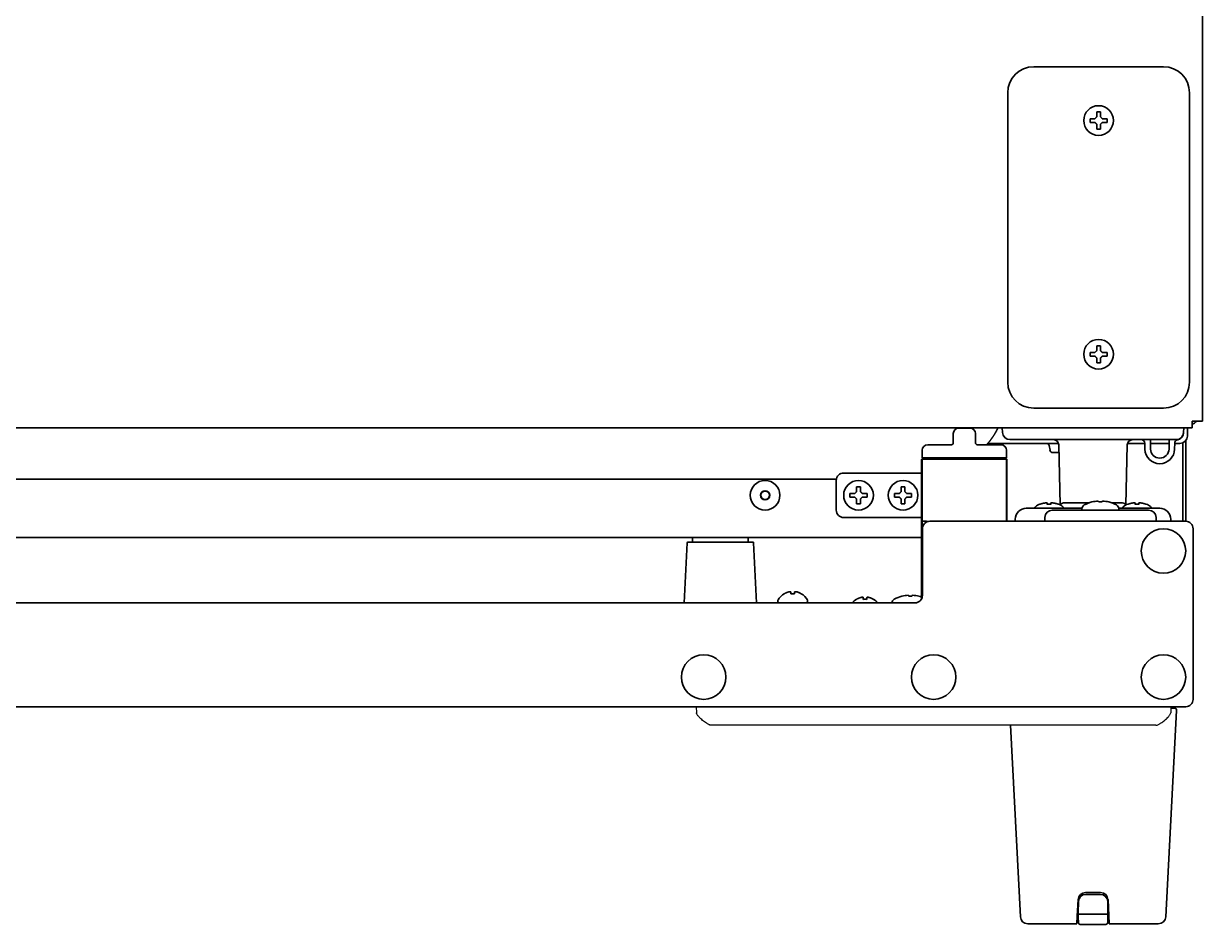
# Model space of a CAD drawing. Extents: x 6769 to 10051, y -94 to 2900.
# Drawn here: x 8754.1 to 9072.1, y 289.4 to 532.2 of the extents above; entities that cross this region are included whole.
import ezdxf

# ---------------------------------------------------------------- set-up
doc = ezdxf.new("R2010")
doc.units = 0
doc.header["$LTSCALE"] = 5
doc.layers.add('1', color=7, linetype='CONTINUOUS', true_color=0xffffff)
doc.layers.add('GEOM', color=7, linetype='CONTINUOUS')

msp = doc.modelspace()

# ---------------------------------------------------------------- linework, layer by layer
at = {"layer": '1', "color": 7, "linetype": 'Continuous', "lineweight": 35}
for p, q in [((9072.06, 425.02), (9072.06, 1018.93)), ((9026.56, 520.53), (9061.57, 520.53)), ((9019.56, 435.52), (9019.56, 513.53)), ((9068.56, 513.53), (9068.56, 435.52)), ((9041.76, 506.03), (9041.76, 506.53)), ((9041.76, 505.53), (9041.76, 506.03)), ((9046.36, 506.53), (9046.36, 506.03)), ((9046.36, 506.03), (9046.36, 505.53)), ((9041.76, 443.03), (9041.76, 443.53)), ((9041.76, 442.53), (9041.76, 443.03)), ((9046.36, 443.53), (9046.36, 443.03)), ((9046.36, 443.03), (9046.36, 442.53)), ((9061.57, 428.53), (9026.56, 428.53)), ((8585.57, 423.22), (9069.26, 423.22)), ((9009.36, 423.15), (9006.36, 423.15)), ((9018.14, 421.96), (9018.09, 423.22)), ((9067.04, 423.22), (9066.99, 421.96)), ((9068.01, 420.99), (9068.05, 423.22)), ((9069.26, 425.02), (9070.26, 425.02)), ((9069.26, 423.22), (9069.26, 425.02)), ((9072.06, 425.02), (9070.26, 425.02)), ((9004.86, 421.66), (9004.86, 419.15)), ((9010.86, 419.15), (9010.86, 421.66)), ((9025.13, 420.03), (9020.14, 420.03)), ((9060, 420.03), (9025.13, 420.03)), ((9058.02, 420.03), (9058.04, 419.03)), ((9064.99, 420.03), (9060, 420.03)), ((9063.09, 419.03), (9063.11, 420.03)), ((9067.56, 398.03), (9067.56, 419.76)), ((8996.49, 415.15), (8996.49, 417.16)), ((8997.99, 418.65), (9004.36, 418.65)), ((9011.36, 418.65), (9017.74, 418.65)), ((9019.12, 419.03), (9014.12, 419.03)), ((9033.25, 419.03), (9019.12, 419.03)), ((9019.24, 415.15), (9019.24, 417.16)), ((9030.73, 418.41), (9030.96, 417.15)), ((9033.42, 416.53), (9031.69, 416.53)), ((9033.26, 416.53), (9033.43, 416.35)), ((9033.33, 418.59), (9033.67, 402.46)), ((9051.45, 402.46), (9051.79, 418.59)), ((9056.54, 419.03), (9051.88, 419.03)), ((9056.56, 417.46), (9056.54, 419.04)), ((9061.01, 419.03), (9058.04, 419.03)), ((9058.06, 417.48), (9058.04, 419.03)), ((9063.09, 419.03), (9061.01, 419.03)), ((9063.09, 419.03), (9063.06, 417.48)), ((9064.59, 419.04), (9064.56, 417.46)), ((9066.01, 419.03), (9064.59, 419.03)), ((9066.76, 398.03), (9066.76, 419.17)), ((8996.31, 377.06), (8996.31, 414.53)), ((8996.44, 414.53), (8996.44, 377.33)), ((8996.49, 415.15), (8996.63, 415.15)), ((8998.13, 415.15), (8996.63, 415.15)), ((9018.94, 414.78), (8996.69, 414.78)), ((8996.81, 415.03), (9001.31, 415.03)), ((8998.13, 415.15), (9017.6, 415.15)), ((9013.9, 415.03), (9018.81, 415.03)), ((9019, 415.13), (9017.5, 415.13)), ((9017.51, 415.03), (9017.51, 415.13)), ((9019.1, 415.15), (9017.6, 415.15)), ((9019, 415.13), (9019.19, 415.13)), ((9019.1, 415.15), (9019.24, 415.15)), ((9019.19, 415.13), (9019.19, 415.15)), ((9019.19, 398.03), (9019.19, 414.53)), ((9019.31, 414.53), (9019.31, 398.03)), ((8996.31, 411.02), (8975.31, 411.02)), ((8633.56, 409.39), (8972.56, 409.39)), ((8972.56, 409.39), (8973.35, 409.39)), ((8973.31, 409.02), (8973.31, 401.02)), ((8977.01, 405.02), (8977.01, 405.52)), ((8977.01, 404.52), (8977.01, 405.02)), ((8981.61, 405.52), (8981.61, 405.02)), ((8981.61, 405.02), (8981.61, 404.52)), ((8989.01, 405.02), (8989.01, 405.52)), ((8989.01, 404.52), (8989.01, 405.02)), ((8993.61, 405.52), (8993.61, 405.02)), ((8993.61, 405.02), (8993.61, 404.52)), ((9024.57, 401.53), (9029.57, 401.53)), ((9028.22, 402.62), (9028.22, 402.64)), ((9029.57, 401.53), (9039.58, 401.53)), ((9031.58, 401.03), (9057.55, 401.03)), ((9033.22, 402.64), (9033.22, 402.62)), ((9034.96, 403.03), (9041.59, 403.03)), ((9039.56, 401.32), (9039.56, 401.03)), ((9042.26, 403.22), (9042.26, 403.23)), ((9046.86, 403.22), (9046.86, 403.23)), ((9047.54, 403.03), (9050.17, 403.03)), ((9049.55, 401.53), (9055.56, 401.53)), ((9049.56, 401.03), (9049.56, 401.32)), ((9051.91, 402.62), (9051.91, 402.64)), ((9055.56, 401.53), (9060.56, 401.53)), ((9056.91, 402.64), (9056.91, 402.62)), ((8975.31, 399.02), (8996.31, 399.02)), ((8996.72, 398.03), (8996.74, 398.03)), ((8996.74, 398.03), (8997.49, 398.03)), ((9067.56, 398.03), (8998.56, 398.03)), ((9021.56, 398.03), (9021.57, 398.57)), ((9029.56, 398.03), (9029.58, 399.06)), ((9059.55, 399.06), (9059.56, 398.03)), ((9063.56, 398.57), (9063.56, 398.03)), ((8996.56, 396.03), (8996.56, 378.03)), ((9069.56, 350.03), (9069.56, 396.03)), ((8609.82, 393.61), (8996.31, 393.61)), ((8933.1, 392.19), (8932.32, 376.03)), ((8950.78, 392.43), (8933.35, 392.43)), ((8934.56, 393.61), (8934.56, 392.43)), ((8949.56, 392.43), (8949.56, 393.61)), ((8951.81, 376.03), (8951.03, 392.19)), ((8959.26, 378.47), (8959.26, 378.5)), ((8963.86, 378.5), (8963.86, 378.47)), ((8611.56, 376.03), (8994.56, 376.03)), ((8957.56, 376.63), (8957.56, 376.43)), ((8965.56, 376.43), (8965.56, 376.63)), ((8978.76, 376.97), (8978.76, 377)), ((8983.36, 377), (8983.36, 376.97)), ((8991.01, 377.82), (8991.01, 377.83)), ((8995.61, 377.82), (8995.61, 377.83)), ((8538.56, 348.03), (9067.56, 348.03)), ((9062.16, 291.42), (9065.08, 347)), ((9063.58, 347.63), (9064.58, 347.63)), ((9020.26, 343.03), (9022.97, 291.42)), ((9038.3, 291.64), (9038.53, 296.08)), ((9044.6, 297.98), (9040.52, 297.98)), ((9044.51, 297.48), (9040.62, 297.48)), ((9046.94, 289.53), (9046.6, 296.08)), ((9038.62, 295.51), (9038.56, 292.48)), ((9046.56, 292.48), (9046.51, 295.51)), ((9030.31, 289.53), (9024.96, 289.53)), ((9038.18, 289.53), (9030.31, 289.53)), ((9038.18, 289.53), (9038.3, 291.64)), ((9038.56, 292.46), (9038.56, 292.48)), ((9038.57, 292.43), (9038.56, 292.38)), ((9038.56, 292.36), (9038.56, 292.38)), ((9038.56, 292.36), (9038.58, 291.24)), ((9038.58, 291.24), (9038.61, 289.87)), ((9046.06, 292.13), (9039.06, 292.13)), ((9039.11, 289.38), (9046.02, 289.38)), ((9046.54, 291.24), (9046.52, 289.87)), ((9046.56, 292.36), (9046.54, 291.24)), ((9046.56, 292.48), (9046.56, 292.46)), ((9046.56, 292.38), (9046.56, 292.43)), ((9046.56, 292.38), (9046.56, 292.36)), ((9054.82, 289.53), (9046.94, 289.53)), ((9060.17, 289.53), (9054.82, 289.53))]:
    msp.add_line(p, q, dxfattribs=at)
for centre, radius in [((9044.06, 506.03), 4), ((9044.06, 443.03), 4), ((8954.11, 405.02), 4), ((8979.31, 405.02), 4), ((8991.31, 405.02), 4), ((8954.11, 405.02), 1.25), ((8954.11, 405.02), 1.15), ((9061.56, 390.03), 6), ((8937.56, 356.03), 6), ((8999.56, 356.03), 6), ((9061.56, 356.03), 6)]:
    msp.add_circle(centre, radius, dxfattribs=at)
for centre, radius, start, end in [((9068.76, 425.83), 1, 300.0012, 306.6343), ((9068.76, 425.83), 1.8, 286.1284, 333.5232), ((9020.14, 422.03), 2, 182, 270), ((9031.84, 418.53), 1.5, 2.5, 90), ((9053.29, 418.53), 1.5, 90, 177.5), ((9055.54, 419.03), 1, 1, 90), ((9065.59, 419.03), 1, 101.5393, 179), ((9064.99, 422.03), 2, 270, 358), ((9064.99, 421.97), 2, 281.5393, 358), ((9066.01, 421.03), 2, 270, 359), ((9029.99, 418.28), 0.75, 10, 90), ((9031.69, 417.28), 0.75, 190, 270), ((9060.56, 417.53), 4, 181, 359), ((9060.56, 417.53), 2.5, 181, 359), ((8975.31, 409.02), 2, 90, 180), ((8975.31, 401.02), 2, 180, 270), ((9024.57, 398.53), 3, 90, 179.25), ((9028.22, 401.02), 1.5, 114.7199, 160.3661), ((9030.52, 396.03), 7, 109.1821, 114.7199), ((9031.58, 399.03), 2, 90, 179), ((9030.72, 395.46), 7.18, 86.0067, 93.9933), ((9030.92, 396.03), 7, 65.2801, 70.8179), ((9034.96, 401.53), 1.5, 90, 143.1881), ((9033.22, 401.02), 1.5, 19.6339, 65.2801), ((9040.81, 401.32), 1.25, 118.6021, 180), ((9044.56, 394.44), 9.08, 104.6676, 118.6021), ((9044.56, 394.44), 8.79, 87.391, 92.609), ((9044.56, 394.44), 9.08, 61.3979, 75.3324), ((9048.31, 401.32), 1.25, 0, 61.3979), ((9050.17, 401.53), 1.5, 36.8119, 90), ((9051.91, 401.02), 1.5, 114.7199, 160.3661), ((9054.21, 396.03), 7, 109.1821, 114.7199), ((9054.41, 395.46), 7.18, 86.0067, 93.9933), ((9054.61, 396.03), 7, 65.2801, 70.8179), ((9056.91, 401.02), 1.5, 19.6339, 65.2801), ((9057.55, 399.03), 2, 1, 90), ((9060.56, 398.53), 3, 0.75, 90), ((8998.56, 396.03), 2, 90, 180), ((9067.56, 396.03), 2, 0, 90), ((8933.35, 392.18), 0.25, 90, 177.5), ((8950.78, 392.18), 0.25, 2.5, 90), ((8961.76, 374.41), 4.8, 121.3727, 149.6988), ((8961.37, 374.41), 4.8, 30.3012, 58.6273), ((8957.96, 376.63), 0.4, 149.6988, 180), ((8957.96, 376.43), 0.4, 180, 270), ((8965.16, 376.43), 0.4, 270, 0), ((8965.16, 376.63), 0.4, 0, 30.3012), ((8981.26, 372.91), 4.8, 121.3727, 139.4581), ((8980.87, 372.91), 4.8, 40.5419, 58.6273), ((8989.56, 375.92), 1.25, 118.6021, 175.1381), ((8993.31, 369.04), 9.08, 104.6676, 118.6021), ((8993.31, 369.04), 8.79, 87.391, 92.609), ((8994.56, 378.03), 2, 270, 0), ((8993.31, 369.04), 9.08, 70.7144, 75.3324), ((9067.56, 350.03), 2, 270, 0), ((9064.58, 347.13), 0.5, 357, 90), ((9064.58, 347.03), 0.5, 357, 5.2976), ((9040.52, 295.98), 2, 90, 177), ((9040.62, 295.48), 2, 90, 179), ((9044.51, 295.48), 2, 1, 90), ((9044.6, 295.98), 2, 3, 90), ((9024.96, 291.53), 2, 183, 270), ((9039.11, 289.88), 0.5, 181, 270), ((9046.02, 289.88), 0.5, 270, 359), ((9060.17, 291.53), 2, 270, 357)]:
    msp.add_arc(centre, radius, start, end, dxfattribs=at)
for centre, major_axis, ratio, start_param, end_param in [((9026.57, 513.52), (-4.96, 4.96), 0.998783, 5.498396, 7.067974), ((9061.56, 513.52), (4.96, 4.96), 0.998783, 5.498396, 7.067974), ((9026.57, 435.53), (-4.96, -4.96), 0.998783, 5.498396, 7.067974), ((9061.56, 435.53), (4.96, -4.96), 0.998783, 5.498396, 7.067974), ((9006.36, 421.65), (1.06, -1.06), 0.999848, 2.35629, 3.926896), ((9009.36, 421.65), (-1.06, -1.06), 0.999848, 2.35629, 3.926896), ((8997.99, 417.15), (1.06, -1.06), 0.999848, 2.35629, 3.926896), ((9004.36, 419.15), (0.354, -0.354), 0.999848, 5.497882, 7.068488), ((9011.36, 419.15), (-0.354, -0.354), 0.999848, 5.497882, 7.068488), ((9017.74, 417.15), (-1.06, -1.06), 0.999848, 2.35629, 3.926896), ((8996.81, 414.53), (-0.354, 0.354), 0.999924, 5.497825, 7.068545), ((8996.69, 414.53), (0.177, -0.177), 0.999695, 2.356347, 3.926839), ((9018.81, 414.53), (-0.354, -0.354), 0.999924, 2.356233, 3.926953), ((9018.94, 414.53), (0.177, 0.177), 0.999695, 5.497939, 7.068431), ((9044.49, 394.44), (0, -9.06), 0.993151, 3.199666, 3.391172), ((9043.9, 394.44), (0, -9.06), 0.116841, 2.892014, 3.083519), ((9045.23, 394.44), (0, 9.06), 0.116841, 0.058074, 0.249579), ((9044.64, 394.44), (0, 9.06), 0.993151, 6.033606, 6.225112), ((8993.24, 369.04), (0, -9.06), 0.993151, 3.199666, 3.391172), ((8992.65, 369.04), (0, -9.06), 0.116841, 2.892014, 3.083519), ((8993.98, 369.04), (0, 9.06), 0.116841, 0.058074, 0.249579), ((8993.39, 369.04), (0, 9.06), 0.993151, 6.033606, 6.225112)]:
    msp.add_ellipse(centre, major_axis=major_axis, ratio=ratio, start_param=start_param, end_param=end_param, dxfattribs=at)
for points, knots in [([(9041.76, 506.53), (9041.97, 506.53), (9042.18, 506.53), (9042.5, 506.53), (9042.61, 506.53), (9042.84, 506.53), (9042.95, 506.53), (9043.06, 506.53)], [0, 0, 0, 0, 0.5, 0.5, 0.75, 0.75, 1, 1, 1, 1]), ([(9044.56, 508.33), (9044.56, 508.12), (9044.56, 507.91), (9044.56, 507.59), (9044.56, 507.48), (9044.56, 507.25), (9044.56, 507.14), (9044.56, 507.03)], [0, 0, 0, 0, 0.5, 0.5, 0.75, 0.75, 1, 1, 1, 1]), ([(9046.36, 505.53), (9046.16, 505.53), (9045.95, 505.53), (9045.63, 505.53), (9045.52, 505.53), (9045.29, 505.53), (9045.18, 505.53), (9045.06, 505.53)], [0, 0, 0, 0, 0.5, 0.5, 0.75, 0.75, 1, 1, 1, 1]), ([(9043.56, 503.73), (9043.56, 503.93), (9043.56, 504.14), (9043.56, 504.46), (9043.56, 504.57), (9043.56, 504.8), (9043.56, 504.91), (9043.56, 505.03)], [0, 0, 0, 0, 0.5, 0.5, 0.75, 0.75, 1, 1, 1, 1]), ([(9044.56, 445.33), (9044.56, 445.12), (9044.56, 444.91), (9044.56, 444.59), (9044.56, 444.48), (9044.56, 444.25), (9044.56, 444.14), (9044.56, 444.03)], [0, 0, 0, 0, 0.5, 0.5, 0.75, 0.75, 1, 1, 1, 1]), ([(9041.76, 443.53), (9041.97, 443.53), (9042.18, 443.53), (9042.5, 443.53), (9042.61, 443.53), (9042.84, 443.53), (9042.95, 443.53), (9043.06, 443.53)], [0, 0, 0, 0, 0.5, 0.5, 0.75, 0.75, 1, 1, 1, 1]), ([(9043.56, 440.73), (9043.56, 440.93), (9043.56, 441.14), (9043.56, 441.46), (9043.56, 441.57), (9043.56, 441.8), (9043.56, 441.91), (9043.56, 442.03)], [0, 0, 0, 0, 0.5, 0.5, 0.75, 0.75, 1, 1, 1, 1]), ([(9046.36, 442.53), (9046.16, 442.53), (9045.95, 442.53), (9045.63, 442.53), (9045.52, 442.53), (9045.29, 442.53), (9045.18, 442.53), (9045.06, 442.53)], [0, 0, 0, 0, 0.5, 0.5, 0.75, 0.75, 1, 1, 1, 1]), ([(8979.81, 407.32), (8979.81, 407.12), (8979.81, 406.91), (8979.81, 406.58), (8979.81, 406.47), (8979.81, 406.25), (8979.81, 406.13), (8979.81, 406.02)], [0, 0, 0, 0, 0.5, 0.5, 0.75, 0.75, 1, 1, 1, 1]), ([(8991.81, 407.32), (8991.81, 407.12), (8991.81, 406.91), (8991.81, 406.58), (8991.81, 406.47), (8991.81, 406.25), (8991.81, 406.13), (8991.81, 406.02)], [0, 0, 0, 0, 0.5, 0.5, 0.75, 0.75, 1, 1, 1, 1]), ([(8977.01, 405.52), (8977.22, 405.52), (8977.43, 405.52), (8977.75, 405.52), (8977.86, 405.52), (8978.09, 405.52), (8978.2, 405.52), (8978.31, 405.52)], [0, 0, 0, 0, 0.5, 0.5, 0.75, 0.75, 1, 1, 1, 1]), ([(8978.81, 402.72), (8978.81, 402.92), (8978.81, 403.13), (8978.81, 403.46), (8978.81, 403.57), (8978.81, 403.79), (8978.81, 403.9), (8978.81, 404.02)], [0, 0, 0, 0, 0.5, 0.5, 0.75, 0.75, 1, 1, 1, 1]), ([(8981.61, 404.52), (8981.41, 404.52), (8981.2, 404.52), (8980.88, 404.52), (8980.77, 404.52), (8980.54, 404.52), (8980.43, 404.52), (8980.31, 404.52)], [0, 0, 0, 0, 0.5, 0.5, 0.75, 0.75, 1, 1, 1, 1]), ([(8989.01, 405.52), (8989.22, 405.52), (8989.43, 405.52), (8989.75, 405.52), (8989.86, 405.52), (8990.09, 405.52), (8990.2, 405.52), (8990.31, 405.52)], [0, 0, 0, 0, 0.5, 0.5, 0.75, 0.75, 1, 1, 1, 1]), ([(8990.81, 402.72), (8990.81, 402.92), (8990.81, 403.13), (8990.81, 403.46), (8990.81, 403.57), (8990.81, 403.79), (8990.81, 403.9), (8990.81, 404.02)], [0, 0, 0, 0, 0.5, 0.5, 0.75, 0.75, 1, 1, 1, 1]), ([(8993.61, 404.52), (8993.41, 404.52), (8993.2, 404.52), (8992.88, 404.52), (8992.77, 404.52), (8992.54, 404.52), (8992.43, 404.52), (8992.31, 404.52)], [0, 0, 0, 0, 0.5, 0.5, 0.75, 0.75, 1, 1, 1, 1]), ([(8997.49, 398.03), (8997.54, 398.03), (8997.64, 398.02), (8997.81, 397.98), (8997.95, 397.95), (8998.02, 397.92), (8998.03, 397.92)], [0, 0, 0, 0, 0.32263, 0.645259, 0.967889, 1, 1, 1, 1]), ([(8961.06, 378.47), (8961.06, 378.6), (8961.06, 378.7), (8961.06, 378.84), (8961.06, 378.88), (8961.06, 378.96), (8961.06, 378.99), (8961.06, 379.02)], [0, 0, 0, 0, 0.5, 0.5, 0.75, 0.75, 1, 1, 1, 1]), ([(8963.86, 378.47), (8963.66, 378.6), (8963.45, 378.7), (8963.13, 378.84), (8963.02, 378.88), (8962.79, 378.96), (8962.68, 378.99), (8962.56, 379.02)], [0, 0, 0, 0, 0.5, 0.5, 0.75, 0.75, 1, 1, 1, 1]), ([(8980.56, 376.97), (8980.56, 377.1), (8980.56, 377.2), (8980.56, 377.34), (8980.56, 377.38), (8980.56, 377.46), (8980.56, 377.49), (8980.56, 377.52)], [0, 0, 0, 0, 0.5, 0.5, 0.75, 0.75, 1, 1, 1, 1]), ([(8983.36, 376.97), (8983.16, 377.1), (8982.95, 377.2), (8982.63, 377.34), (8982.52, 377.38), (8982.29, 377.46), (8982.18, 377.49), (8982.06, 377.52)], [0, 0, 0, 0, 0.5, 0.5, 0.75, 0.75, 1, 1, 1, 1]), ([(9038.56, 292.46), (9038.56, 292.44), (9038.57, 292.43), (9038.57, 292.41), (9038.57, 292.4), (9038.57, 292.39), (9038.57, 292.39), (9038.57, 292.38), (9038.58, 292.37), (9038.58, 292.37)], [0, 0, 0, 0, 0.381098, 0.381098, 0.571646, 0.571646, 0.762195, 0.762195, 1, 1, 1, 1]), ([(9038.56, 292.36), (9038.56, 292.34), (9038.57, 292.33), (9038.57, 292.31), (9038.57, 292.3), (9038.57, 292.29), (9038.57, 292.29), (9038.57, 292.27), (9038.58, 292.26), (9038.59, 292.25), (9038.59, 292.24), (9038.61, 292.22), (9038.62, 292.22), (9038.65, 292.2), (9038.66, 292.2), (9038.68, 292.19), (9038.69, 292.19), (9038.72, 292.18), (9038.75, 292.17), (9038.79, 292.17), (9038.81, 292.16), (9038.84, 292.16), (9038.87, 292.15), (9038.9, 292.15), (9038.93, 292.14), (9038.95, 292.14), (9039, 292.14), (9039.03, 292.13), (9039.06, 292.13)], [0, 0, 0, 0, 0.0625, 0.0625, 0.09375, 0.09375, 0.125, 0.125, 0.1875, 0.1875, 0.25, 0.25, 0.375, 0.375, 0.4375, 0.4375, 0.5, 0.5, 0.625, 0.625, 0.6875, 0.6875, 0.75, 0.8125, 0.8125, 0.875, 0.875, 1, 1, 1, 1]), ([(9046.56, 292.36), (9046.56, 292.34), (9046.56, 292.33), (9046.56, 292.31), (9046.56, 292.3), (9046.56, 292.29), (9046.56, 292.29), (9046.55, 292.27), (9046.55, 292.26), (9046.54, 292.25), (9046.54, 292.24), (9046.52, 292.22), (9046.51, 292.22), (9046.48, 292.2), (9046.47, 292.2), (9046.45, 292.19), (9046.44, 292.19), (9046.4, 292.18), (9046.38, 292.17), (9046.34, 292.17), (9046.32, 292.16), (9046.29, 292.16), (9046.26, 292.15), (9046.23, 292.15), (9046.2, 292.14), (9046.18, 292.14), (9046.15, 292.14), (9046.13, 292.14), (9046.1, 292.13), (9046.08, 292.13), (9046.06, 292.13)], [0, 0, 0, 0, 0.0625, 0.0625, 0.09375, 0.09375, 0.125, 0.125, 0.1875, 0.1875, 0.25, 0.25, 0.375, 0.375, 0.4375, 0.4375, 0.5, 0.5, 0.625, 0.625, 0.6875, 0.6875, 0.75, 0.8125, 0.8125, 0.875, 0.875, 0.9375, 0.9375, 1, 1, 1, 1])]:
    msp.add_open_spline(points, degree=3, knots=knots, dxfattribs=at)
for points in [[(9043.06, 505.53), (9043.01, 505.53), (9042.9, 505.53), (9042.74, 505.53), (9042.58, 505.53), (9042.43, 505.53), (9042.27, 505.53), (9042.12, 505.53), (9041.95, 505.53), (9041.83, 505.53), (9041.76, 505.53)], [(9043.06, 506.53), (9043.09, 506.55), (9043.14, 506.6), (9043.21, 506.67), (9043.28, 506.74), (9043.35, 506.81), (9043.42, 506.88), (9043.49, 506.95), (9043.54, 507), (9043.56, 507.03)], [(9043.56, 505.03), (9043.54, 505.05), (9043.49, 505.1), (9043.41, 505.18), (9043.34, 505.25), (9043.27, 505.32), (9043.2, 505.39), (9043.13, 505.46), (9043.09, 505.5), (9043.06, 505.53)], [(9043.56, 507.03), (9043.56, 507.08), (9043.56, 507.19), (9043.56, 507.35), (9043.56, 507.51), (9043.56, 507.66), (9043.56, 507.82), (9043.56, 507.97), (9043.56, 508.14), (9043.56, 508.26), (9043.56, 508.33)], [(9043.56, 508.33), (9043.73, 508.33), (9044.06, 508.33), (9044.4, 508.33), (9044.56, 508.33)], [(9044.56, 507.03), (9044.59, 507), (9044.64, 506.95), (9044.72, 506.88), (9044.79, 506.8), (9044.86, 506.73), (9044.93, 506.66), (9045, 506.6), (9045.04, 506.55), (9045.06, 506.53)], [(9045.06, 505.53), (9045.04, 505.5), (9044.99, 505.45), (9044.92, 505.38), (9044.85, 505.31), (9044.78, 505.24), (9044.71, 505.17), (9044.64, 505.1), (9044.59, 505.05), (9044.56, 505.03)], [(9045.06, 506.53), (9045.12, 506.53), (9045.23, 506.53), (9045.39, 506.53), (9045.55, 506.53), (9045.7, 506.53), (9045.85, 506.53), (9046.01, 506.53), (9046.18, 506.53), (9046.3, 506.53), (9046.36, 506.53)], [(9044.56, 503.73), (9044.4, 503.73), (9044.06, 503.73), (9043.73, 503.73), (9043.56, 503.73)], [(9044.56, 505.03), (9044.56, 504.97), (9044.56, 504.86), (9044.56, 504.7), (9044.56, 504.54), (9044.56, 504.39), (9044.56, 504.24), (9044.56, 504.08), (9044.56, 503.91), (9044.56, 503.79), (9044.56, 503.73)], [(9043.56, 445.33), (9043.73, 445.33), (9044.06, 445.33), (9044.4, 445.33), (9044.56, 445.33)], [(9043.56, 444.03), (9043.56, 444.08), (9043.56, 444.19), (9043.56, 444.35), (9043.56, 444.51), (9043.56, 444.66), (9043.56, 444.82), (9043.56, 444.97), (9043.56, 445.14), (9043.56, 445.26), (9043.56, 445.33)], [(9043.06, 442.53), (9043.01, 442.53), (9042.9, 442.53), (9042.74, 442.53), (9042.58, 442.53), (9042.43, 442.53), (9042.27, 442.53), (9042.12, 442.53), (9041.95, 442.53), (9041.83, 442.53), (9041.76, 442.53)], [(9043.06, 443.53), (9043.09, 443.55), (9043.14, 443.6), (9043.21, 443.67), (9043.28, 443.74), (9043.35, 443.81), (9043.42, 443.88), (9043.49, 443.95), (9043.54, 444), (9043.56, 444.03)], [(9043.56, 442.03), (9043.54, 442.05), (9043.49, 442.1), (9043.41, 442.18), (9043.34, 442.25), (9043.27, 442.32), (9043.2, 442.39), (9043.13, 442.46), (9043.09, 442.5), (9043.06, 442.53)], [(9044.56, 444.03), (9044.59, 444), (9044.64, 443.95), (9044.72, 443.88), (9044.79, 443.8), (9044.86, 443.73), (9044.93, 443.66), (9045, 443.6), (9045.04, 443.55), (9045.06, 443.53)], [(9045.06, 442.53), (9045.04, 442.5), (9044.99, 442.45), (9044.92, 442.38), (9044.85, 442.31), (9044.78, 442.24), (9044.71, 442.17), (9044.64, 442.1), (9044.59, 442.05), (9044.56, 442.03)], [(9044.56, 442.03), (9044.56, 441.97), (9044.56, 441.86), (9044.56, 441.7), (9044.56, 441.54), (9044.56, 441.39), (9044.56, 441.24), (9044.56, 441.08), (9044.56, 440.91), (9044.56, 440.79), (9044.56, 440.73)], [(9045.06, 443.53), (9045.12, 443.53), (9045.23, 443.53), (9045.39, 443.53), (9045.55, 443.53), (9045.7, 443.53), (9045.85, 443.53), (9046.01, 443.53), (9046.18, 443.53), (9046.3, 443.53), (9046.36, 443.53)], [(9044.56, 440.73), (9044.4, 440.73), (9044.06, 440.73), (9043.73, 440.73), (9043.56, 440.73)], [(8978.81, 406.02), (8978.81, 406.07), (8978.81, 406.18), (8978.81, 406.34), (8978.81, 406.5), (8978.81, 406.66), (8978.81, 406.81), (8978.81, 406.96), (8978.81, 407.13), (8978.81, 407.25), (8978.81, 407.32)], [(8978.81, 407.32), (8978.98, 407.32), (8979.31, 407.32), (8979.65, 407.32), (8979.81, 407.32)], [(8990.81, 406.02), (8990.81, 406.07), (8990.81, 406.18), (8990.81, 406.34), (8990.81, 406.5), (8990.81, 406.66), (8990.81, 406.81), (8990.81, 406.96), (8990.81, 407.13), (8990.81, 407.25), (8990.81, 407.32)], [(8990.81, 407.32), (8990.98, 407.32), (8991.31, 407.32), (8991.65, 407.32), (8991.81, 407.32)], [(8978.31, 404.52), (8978.26, 404.52), (8978.15, 404.52), (8977.99, 404.52), (8977.83, 404.52), (8977.68, 404.52), (8977.52, 404.52), (8977.37, 404.52), (8977.2, 404.52), (8977.08, 404.52), (8977.01, 404.52)], [(8978.31, 405.52), (8978.34, 405.54), (8978.39, 405.59), (8978.46, 405.66), (8978.53, 405.73), (8978.6, 405.8), (8978.67, 405.88), (8978.74, 405.95), (8978.79, 405.99), (8978.81, 406.02)], [(8978.81, 404.02), (8978.79, 404.04), (8978.74, 404.1), (8978.66, 404.17), (8978.59, 404.24), (8978.52, 404.31), (8978.45, 404.38), (8978.38, 404.45), (8978.34, 404.5), (8978.31, 404.52)], [(8979.81, 406.02), (8979.84, 405.99), (8979.89, 405.94), (8979.97, 405.87), (8980.04, 405.8), (8980.11, 405.73), (8980.18, 405.66), (8980.25, 405.59), (8980.29, 405.54), (8980.31, 405.52)], [(8980.31, 404.52), (8980.29, 404.49), (8980.24, 404.45), (8980.17, 404.38), (8980.1, 404.3), (8980.03, 404.23), (8979.96, 404.16), (8979.89, 404.09), (8979.84, 404.04), (8979.81, 404.02)], [(8979.81, 404.02), (8979.81, 403.96), (8979.81, 403.86), (8979.81, 403.69), (8979.81, 403.54), (8979.81, 403.38), (8979.81, 403.23), (8979.81, 403.07), (8979.81, 402.91), (8979.81, 402.78), (8979.81, 402.72)], [(8980.31, 405.52), (8980.37, 405.52), (8980.48, 405.52), (8980.64, 405.52), (8980.8, 405.52), (8980.95, 405.52), (8981.1, 405.52), (8981.26, 405.52), (8981.43, 405.52), (8981.55, 405.52), (8981.61, 405.52)], [(8990.31, 404.52), (8990.26, 404.52), (8990.15, 404.52), (8989.99, 404.52), (8989.83, 404.52), (8989.68, 404.52), (8989.52, 404.52), (8989.37, 404.52), (8989.2, 404.52), (8989.08, 404.52), (8989.01, 404.52)], [(8990.31, 405.52), (8990.34, 405.54), (8990.39, 405.59), (8990.46, 405.66), (8990.53, 405.73), (8990.6, 405.8), (8990.67, 405.88), (8990.74, 405.95), (8990.79, 405.99), (8990.81, 406.02)], [(8990.81, 404.02), (8990.79, 404.04), (8990.74, 404.1), (8990.66, 404.17), (8990.59, 404.24), (8990.52, 404.31), (8990.45, 404.38), (8990.38, 404.45), (8990.34, 404.5), (8990.31, 404.52)], [(8991.81, 406.02), (8991.84, 405.99), (8991.89, 405.94), (8991.97, 405.87), (8992.04, 405.8), (8992.11, 405.73), (8992.18, 405.66), (8992.25, 405.59), (8992.29, 405.54), (8992.31, 405.52)], [(8992.31, 404.52), (8992.29, 404.49), (8992.24, 404.45), (8992.17, 404.38), (8992.1, 404.3), (8992.03, 404.23), (8991.96, 404.16), (8991.89, 404.09), (8991.84, 404.04), (8991.81, 404.02)], [(8991.81, 404.02), (8991.81, 403.96), (8991.81, 403.86), (8991.81, 403.69), (8991.81, 403.54), (8991.81, 403.38), (8991.81, 403.23), (8991.81, 403.07), (8991.81, 402.91), (8991.81, 402.78), (8991.81, 402.72)], [(8992.31, 405.52), (8992.37, 405.52), (8992.48, 405.52), (8992.64, 405.52), (8992.8, 405.52), (8992.95, 405.52), (8993.1, 405.52), (8993.26, 405.52), (8993.43, 405.52), (8993.55, 405.52), (8993.61, 405.52)], [(8979.81, 402.72), (8979.65, 402.72), (8979.31, 402.72), (8978.98, 402.72), (8978.81, 402.72)], [(8991.81, 402.72), (8991.65, 402.72), (8991.31, 402.72), (8990.98, 402.72), (8990.81, 402.72)], [(9029.72, 402.97), (9029.66, 402.96), (9029.53, 402.94), (9029.33, 402.91), (9029.14, 402.87), (9028.95, 402.83), (9028.77, 402.79), (9028.58, 402.74), (9028.4, 402.68), (9028.28, 402.64), (9028.22, 402.62)], [(9030.22, 402.97), (9030.19, 402.97), (9030.14, 402.97), (9030.07, 402.97), (9030, 402.97), (9029.93, 402.97), (9029.86, 402.97), (9029.79, 402.97), (9029.74, 402.97), (9029.72, 402.97)], [(9030.22, 402.62), (9030.22, 402.64), (9030.22, 402.68), (9030.22, 402.74), (9030.22, 402.79), (9030.22, 402.83), (9030.22, 402.87), (9030.22, 402.91), (9030.22, 402.94), (9030.22, 402.96), (9030.22, 402.97)], [(9030.22, 402.52), (9030.22, 402.54), (9030.22, 402.58), (9030.22, 402.64), (9030.22, 402.69), (9030.22, 402.73), (9030.22, 402.77), (9030.22, 402.81), (9030.22, 402.84), (9030.22, 402.86), (9030.22, 402.87)], [(9031.72, 402.97), (9031.7, 402.97), (9031.65, 402.97), (9031.58, 402.97), (9031.51, 402.97), (9031.44, 402.97), (9031.37, 402.97), (9031.29, 402.97), (9031.24, 402.97), (9031.22, 402.97)], [(9031.22, 402.97), (9031.22, 402.96), (9031.22, 402.94), (9031.22, 402.91), (9031.22, 402.87), (9031.22, 402.83), (9031.22, 402.79), (9031.22, 402.74), (9031.22, 402.68), (9031.22, 402.64), (9031.22, 402.62)], [(9031.22, 402.87), (9031.22, 402.86), (9031.22, 402.84), (9031.22, 402.81), (9031.22, 402.77), (9031.22, 402.73), (9031.22, 402.69), (9031.22, 402.64), (9031.22, 402.58), (9031.22, 402.54), (9031.22, 402.52)], [(9033.22, 402.62), (9033.16, 402.64), (9033.04, 402.68), (9032.86, 402.74), (9032.67, 402.79), (9032.49, 402.83), (9032.3, 402.87), (9032.11, 402.91), (9031.91, 402.94), (9031.78, 402.96), (9031.72, 402.97)], [(9053.41, 402.97), (9053.34, 402.96), (9053.22, 402.94), (9053.02, 402.91), (9052.83, 402.87), (9052.64, 402.83), (9052.46, 402.79), (9052.27, 402.74), (9052.09, 402.68), (9051.97, 402.64), (9051.91, 402.62)], [(9053.91, 402.97), (9053.88, 402.97), (9053.83, 402.97), (9053.76, 402.97), (9053.68, 402.97), (9053.62, 402.97), (9053.55, 402.97), (9053.48, 402.97), (9053.43, 402.97), (9053.41, 402.97)], [(9053.91, 402.62), (9053.91, 402.64), (9053.91, 402.68), (9053.91, 402.74), (9053.91, 402.79), (9053.91, 402.83), (9053.91, 402.87), (9053.91, 402.91), (9053.91, 402.94), (9053.91, 402.96), (9053.91, 402.97)], [(9053.91, 402.52), (9053.91, 402.54), (9053.91, 402.58), (9053.91, 402.64), (9053.91, 402.69), (9053.91, 402.73), (9053.91, 402.77), (9053.91, 402.81), (9053.91, 402.84), (9053.91, 402.86), (9053.91, 402.87)], [(9055.41, 402.97), (9055.38, 402.97), (9055.34, 402.97), (9055.27, 402.97), (9055.2, 402.97), (9055.12, 402.97), (9055.05, 402.97), (9054.98, 402.97), (9054.93, 402.97), (9054.91, 402.97)], [(9054.91, 402.97), (9054.91, 402.96), (9054.91, 402.94), (9054.91, 402.91), (9054.91, 402.87), (9054.91, 402.83), (9054.91, 402.79), (9054.91, 402.74), (9054.91, 402.68), (9054.91, 402.64), (9054.91, 402.62)], [(9054.91, 402.87), (9054.91, 402.86), (9054.91, 402.84), (9054.91, 402.81), (9054.91, 402.77), (9054.91, 402.73), (9054.91, 402.69), (9054.91, 402.64), (9054.91, 402.58), (9054.91, 402.54), (9054.91, 402.52)], [(9056.91, 402.62), (9056.85, 402.64), (9056.73, 402.68), (9056.54, 402.74), (9056.36, 402.79), (9056.17, 402.83), (9055.99, 402.87), (9055.79, 402.91), (9055.6, 402.94), (9055.47, 402.96), (9055.41, 402.97)], [(8996.46, 397.78), (8996.46, 397.8), (8996.47, 397.86), (8996.51, 397.93), (8996.57, 397.98), (8996.64, 398.02), (8996.7, 398.03), (8996.72, 398.03)], [(8960.56, 379.02), (8960.51, 379.01), (8960.4, 378.98), (8960.24, 378.93), (8960.08, 378.87), (8959.93, 378.81), (8959.77, 378.74), (8959.62, 378.67), (8959.45, 378.58), (8959.33, 378.51), (8959.26, 378.47)], [(8961.06, 379.02), (8961.04, 379.03), (8960.99, 379.03), (8960.91, 379.04), (8960.84, 379.04), (8960.77, 379.04), (8960.7, 379.04), (8960.63, 379.03), (8960.59, 379.02), (8960.56, 379.02)], [(8962.06, 378.47), (8961.9, 378.49), (8961.56, 378.52), (8961.23, 378.49), (8961.06, 378.47)], [(8962.56, 379.02), (8962.54, 379.02), (8962.49, 379.03), (8962.42, 379.04), (8962.35, 379.04), (8962.28, 379.04), (8962.21, 379.04), (8962.14, 379.03), (8962.09, 379.02), (8962.06, 379.02)], [(8962.06, 379.02), (8962.06, 379.01), (8962.06, 378.98), (8962.06, 378.93), (8962.06, 378.87), (8962.06, 378.81), (8962.06, 378.74), (8962.06, 378.67), (8962.06, 378.58), (8962.06, 378.51), (8962.06, 378.47)], [(8980.06, 377.52), (8980.01, 377.51), (8979.9, 377.48), (8979.74, 377.43), (8979.58, 377.37), (8979.43, 377.31), (8979.27, 377.24), (8979.12, 377.17), (8978.95, 377.08), (8978.83, 377.01), (8978.76, 376.97)], [(8980.56, 377.52), (8980.54, 377.53), (8980.49, 377.53), (8980.41, 377.54), (8980.34, 377.54), (8980.27, 377.54), (8980.2, 377.54), (8980.13, 377.53), (8980.09, 377.52), (8980.06, 377.52)], [(8981.56, 376.97), (8981.4, 376.99), (8981.06, 377.02), (8980.73, 376.99), (8980.56, 376.97)], [(8982.06, 377.52), (8982.04, 377.52), (8981.99, 377.53), (8981.92, 377.54), (8981.85, 377.54), (8981.78, 377.54), (8981.71, 377.54), (8981.64, 377.53), (8981.59, 377.52), (8981.56, 377.52)], [(8981.56, 377.52), (8981.56, 377.51), (8981.56, 377.48), (8981.56, 377.43), (8981.56, 377.37), (8981.56, 377.31), (8981.56, 377.24), (8981.56, 377.17), (8981.56, 377.08), (8981.56, 377.01), (8981.56, 376.97)]]:
    msp.add_open_spline(points, degree=3, dxfattribs=at)
msp.add_rational_spline([(9016.73, 423.22), (9016.78, 423.12), (9016.79, 423.01), (9016.77, 422.89), (9016.16, 421.67), (9015.49, 420.6), (9014.72, 419.59), (9013.86, 418.65)], [0.538139450332, 0.536044752796, 0.535043137864, 0.540588151219, 0.53661432731, 0.534522418626, 0.534138955449, 0.535504850818], degree=4, knots=[0.0204532, 0.0204532, 0.0204532, 0.0204532, 0.0204532, 0.0710379, 0.0710379, 0.0710379, 0.6949039, 0.6949039, 0.6949039, 0.6949039, 0.6949039], dxfattribs=at)
at = {"layer": 'GEOM', "color": 7, "linetype": 'Continuous'}
for p, q in [((8935.56, 348.03), (8935.62, 346.39)), ((9063.56, 348.03), (9063.51, 346.39)), ((9059.51, 343.03), (8939.62, 343.03))]:
    msp.add_line(p, q, dxfattribs=at)
for points in [[(8935.73, 346.04), (8935.68, 346.14), (8935.63, 346.24), (8935.62, 346.39)], [(8939.19, 343.12), (8939.1, 343.16), (8939.02, 343.2), (8938.93, 343.23)]]:
    msp.add_open_spline(points, degree=3, dxfattribs=at)
for points, knots in [([(8939.62, 343.03), (8939.47, 343.03), (8939.24, 343.1), (8938.92, 343.24), (8938.62, 343.4), (8938.24, 343.62), (8937.78, 343.94), (8937.27, 344.34), (8936.78, 344.77), (8936.4, 345.16), (8936.11, 345.49), (8935.91, 345.75), (8935.76, 345.98), (8935.66, 346.19), (8935.62, 346.31), (8935.62, 346.39)], [0, 0, 0, 0, 0.0625, 0.125, 0.1875, 0.25, 0.375, 0.5, 0.625, 0.75, 0.8125, 0.875, 0.9375, 0.96875, 1, 1, 1, 1]), ([(9059.51, 343.03), (9059.66, 343.03), (9059.89, 343.1), (9060.21, 343.24), (9060.52, 343.39), (9060.89, 343.63), (9061.35, 343.94), (9061.86, 344.34), (9062.27, 344.7), (9062.57, 345.01), (9062.8, 345.24), (9063.03, 345.48), (9063.22, 345.75), (9063.39, 346.03), (9063.5, 346.24), (9063.51, 346.39)], [0, 0, 0, 0, 0.0625, 0.125, 0.1875, 0.25, 0.375, 0.5, 0.625, 0.6875, 0.75, 0.8125, 0.875, 0.9375, 1, 1, 1, 1]), ([(9062.27, 344.71), (9062.29, 344.73), (9062.47, 344.9), (9062.64, 345.07), (9062.78, 345.22)], [0, 0, 0, 0, 0.139504, 1, 1, 1, 1]), ([(9063.21, 345.75), (9063.21, 345.75), (9063.28, 345.84), (9063.34, 345.94), (9063.39, 346.04), (9063.4, 346.04)], [0, 0, 0, 0, 0.02406, 0.977892, 1, 1, 1, 1]), ([(8939.62, 343.03), (8939.47, 343.03), (8939.34, 343.07), (8939.21, 343.12), (8939.19, 343.12)], [0, 0, 0, 0, 0.871353, 1, 1, 1, 1])]:
    msp.add_open_spline(points, degree=3, knots=knots, dxfattribs=at)

doc.saveas('drawing.dxf')
